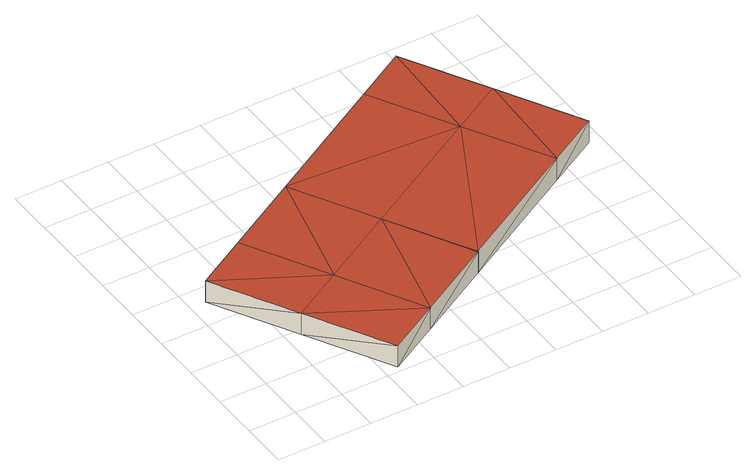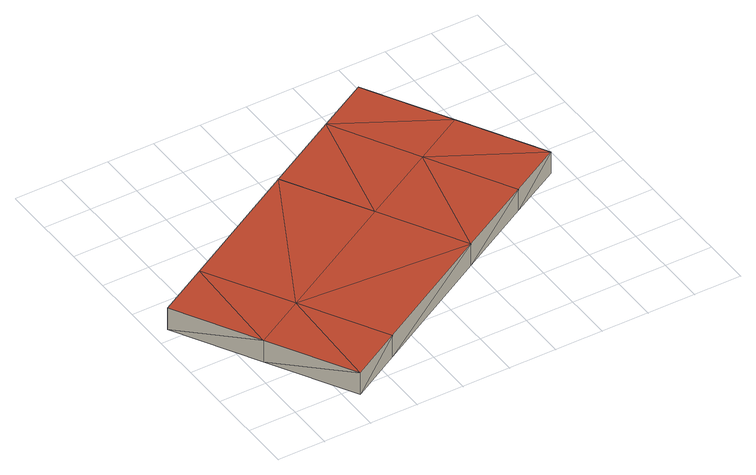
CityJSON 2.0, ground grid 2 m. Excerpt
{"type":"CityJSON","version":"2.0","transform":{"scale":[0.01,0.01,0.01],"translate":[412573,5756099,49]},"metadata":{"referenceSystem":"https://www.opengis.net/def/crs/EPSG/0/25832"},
"CityObjects":{
"building1":{"type":"Building","attributes":{"Geometrietyp2DReferenz":"2000","Gemeindeschluessel":"05515000","function":"53001_1800","roofType":"9999","measuredHeight":1},"geometry":[{"type":"Solid","lod":"2","boundaries":[[[[0,1,2]],[[1,3,2]],[[4,5,0]],[[5,1,0]],[[6,7,4]],[[7,5,4]],[[8,9,6]],[[9,7,6]],[[10,11,8]],[[11,9,8]],[[12,13,10]],[[13,11,10]],[[14,15,12]],[[15,13,12]],[[16,17,14]],[[17,15,14]],[[18,19,16]],[[19,17,16]],[[20,21,18]],[[21,19,18]],[[22,23,20]],[[23,21,20]],[[24,25,22]],[[25,23,22]],[[26,27,24]],[[27,25,24]],[[2,3,26]],[[3,27,26]],[[5,28,3]],[[5,3,1]],[[9,29,7]],[[7,29,28]],[[7,28,5]],[[13,30,29]],[[13,29,11]],[[11,29,9]],[[15,17,13]],[[13,17,30]],[[28,25,27]],[[28,27,3]],[[29,23,28]],[[28,23,25]],[[30,21,23]],[[30,23,29]],[[17,19,30]],[[30,19,21]],[[4,2,31]],[[4,0,2]],[[8,6,32]],[[6,31,32]],[[6,4,31]],[[12,32,33]],[[12,10,32]],[[10,8,32]],[[14,12,16]],[[12,33,16]],[[31,26,24]],[[31,2,26]],[[32,31,22]],[[31,24,22]],[[33,22,20]],[[33,32,22]],[[16,33,18]],[[33,20,18]]]],"semantics":{"surfaces":[{"type":"WallSurface"},{"type":"GroundSurface"},{"type":"RoofSurface"}],"values":[[0,0,0,0,0,0,0,0,0,0,0,0,0,0,0,0,0,0,0,0,0,0,0,0,0,0,0,0,1,1,1,1,1,1,1,1,1,1,1,1,1,1,1,1,1,1,2,2,2,2,2,2,2,2,2,2,2,2,2,2,2,2,2,2]]}}]}
},
"vertices":[
[1742,749,182],[1742,749,82],[1546,1097,182],[1546,1097,82],[1526,627,181],[1526,627,81],[996,327,178],[996,327,78],[996,326,178],[996,326,78],[995,326,178],[995,326,78],[676,146,175],[676,146,75],[459,24,173],[459,24,73],[262,373,173],[262,373,73],[66,721,173],[66,721,73],[283,843,175],[283,843,75],[603,1023,178],[603,1023,78],[1132,1323,181],[1132,1323,81],[1348,1445,182],[1348,1445,82],[1329,975,81],[799,675,78],[479,495,75],[1329,975,181],[799,675,178],[479,495,175]
]}
